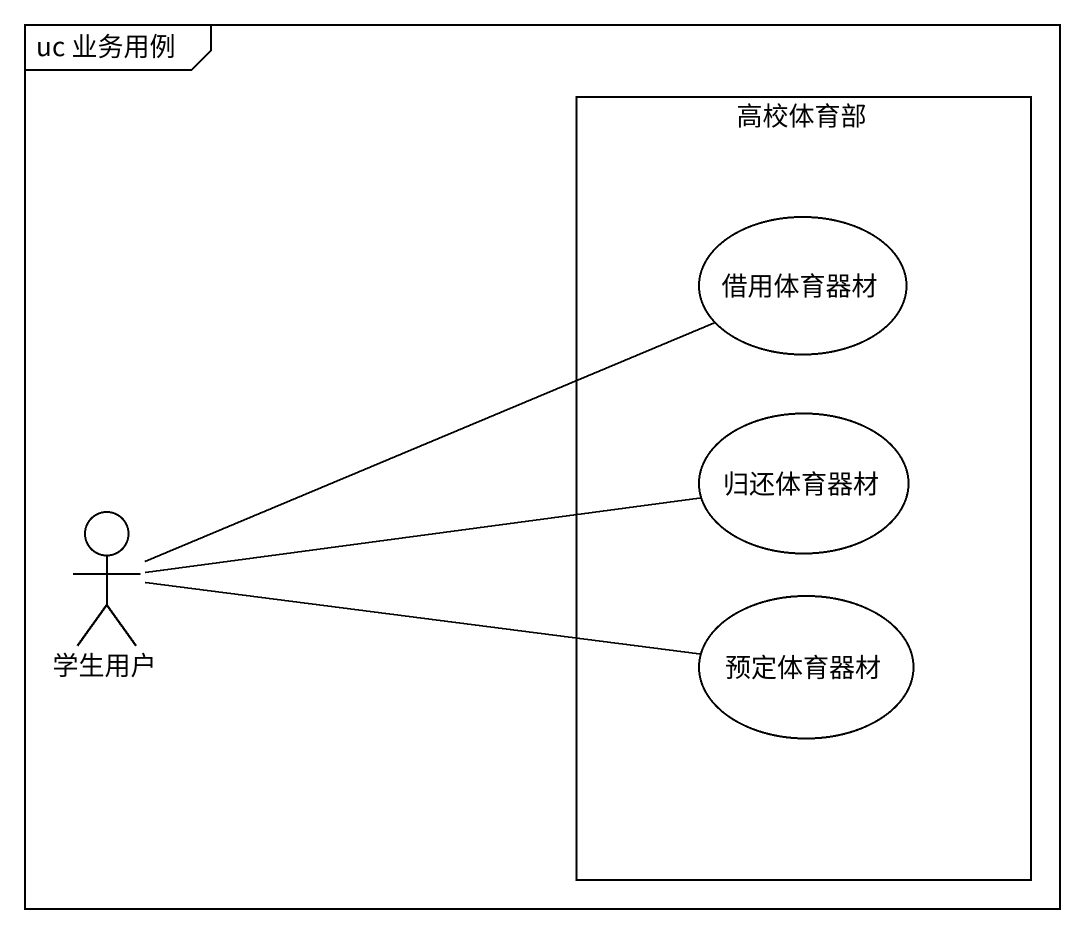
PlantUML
@startuml
mainframe uc 业务用例
rectangle 高校体育部 {
  usecase 借用体育器材
  usecase 归还体育器材
  usecase 预定体育器材
}
actor 学生用户
学生用户 -right- 借用体育器材
学生用户 -right- 归还体育器材
学生用户 -right- 预定体育器材
@enduml
